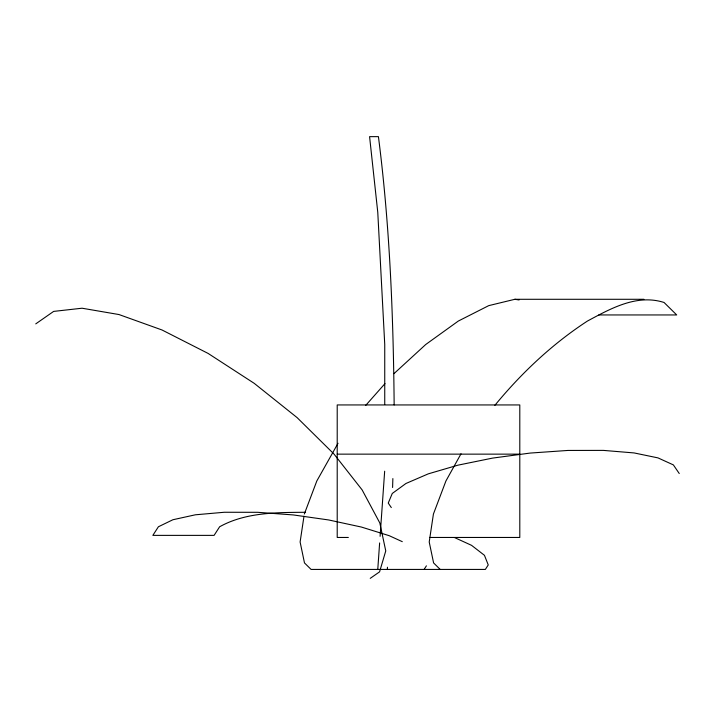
<?xml version="1.0" encoding="UTF-8"?>
<svg xmlns="http://www.w3.org/2000/svg" width="715" height="715" viewBox="0 0 715 715"><rect width="100%" height="100%" fill="white"/><g stroke="black" fill="none" stroke-linecap="round" stroke-linejoin="round"><path stroke-width="1.07" d="M392.589 487.496L392.866 478.576M387.324 569.426L387.467 567.218M377.77 569.426L379.629 542.944M380.094 536.322L384.661 471.212M303.991 516.194L300.112 541.997L304.483 562.92L311.088 569.426L485.351 569.426L488.247 564.939L484.448 555.314L471.569 545.348L454.499 537.537M304.322 514.04L316.817 480.972L338.034 443.264M461.023 453.784L445.928 480.972L433.424 514.04L429.215 541.997L433.594 562.92L440.19 569.426M424.102 569.426L426.417 565.833M365.758 405.342L384.992 383.606M494.86 405.342C521.503 372.971 552.248 343.995 587.435 321.053C610.744 308.549 636.868 293.794 664.056 302.472L676.712 314.949L598.804 314.949M393.947 373.659L425.72 344.514L458.324 321.053L488.729 305.636L514.863 299.29L643.974 299.29M35.75 323.877L53.652 311.4L82.055 308.219L119.012 314.555L162.01 329.981L208.128 353.433L254.2 383.329L297.109 417.614L333.923 453.971L362.13 489.9L379.817 522.969L385.76 550.925L379.576 571.848L370.236 578.355M337.212 454.141L519.796 454.141M348.348 537.457L337.212 537.457L337.212 404.94L519.796 404.94L519.796 537.457L429.617 537.457M305.591 512.289C276.625 512.467 245.62 512.289 219.639 526.767L214.098 535.374L152.849 535.374L158.399 526.767L172.905 519.742L195.383 514.8L224.304 512.262L257.704 512.306L293.293 514.934L328.659 519.957L361.379 527.044L389.228 535.696L402.286 541.666M514.863 299.29L519.09 299.96M679.25 473.518L673.369 464.902L657.97 457.886L634.107 452.935L603.397 450.396L567.951 450.441L530.173 453.069L492.635 458.092L457.895 465.179L428.33 473.839L405.95 483.483L392.276 493.457L388.245 503.074L391.311 507.57M394.153 404.922C393.339 315.333 389.845 225.574 378.423 136.645L369.584 136.645L377.77 212.328L384.742 344.478L384.742 404.511"/></g></svg>
